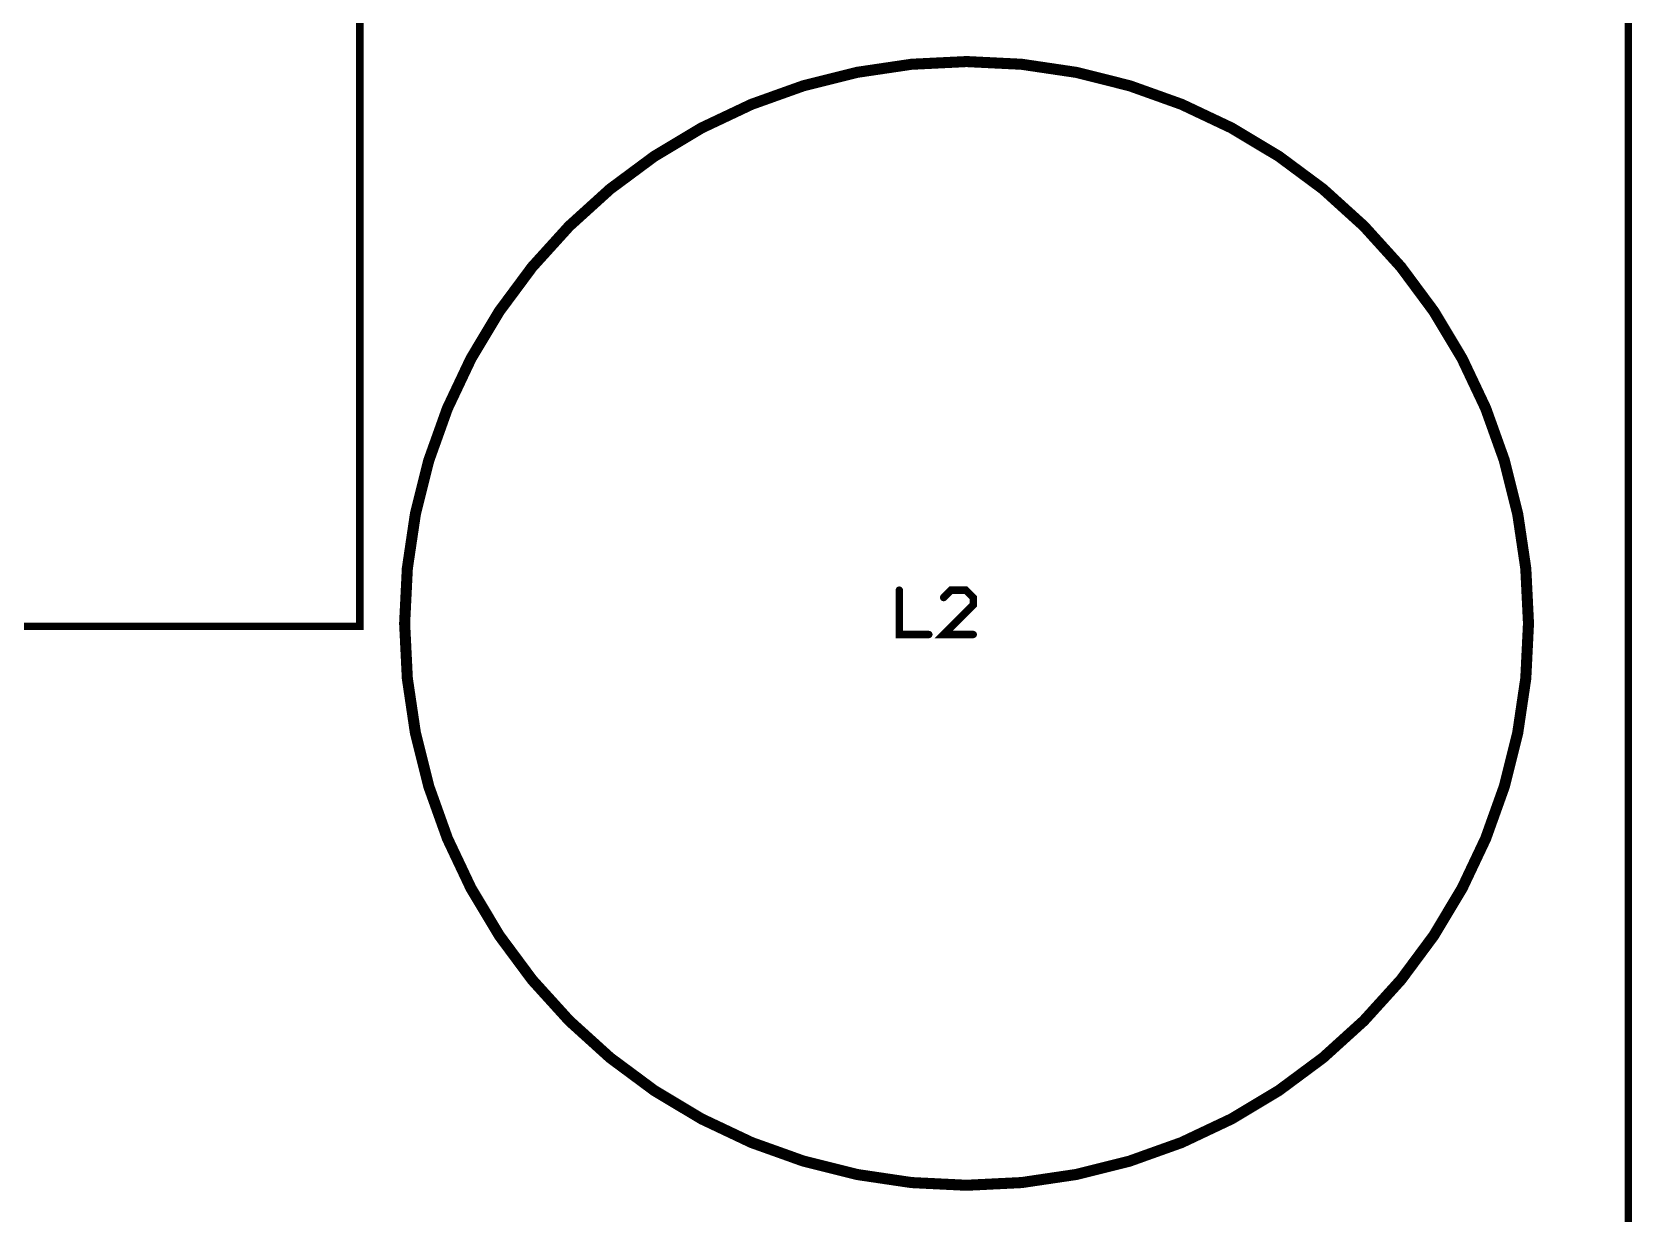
# Model space of a CAD drawing. Extents: x -4.2 to 14.8, y -3.5 to 8.8.
# Drawn here: x 0.008836 to 0.011, y 0.003802 to 0.0054 of the extents above; entities that cross this region are included whole.
import ezdxf

# ---------------------------------------------------------------- set-up
doc = ezdxf.new("R2010")
doc.units = 0
doc.layers.add('2D_LINE_00', color=1, linetype='CONTINUOUS')

# ---------------------------------------------------------------- blocks, each defined once
blk = doc.blocks.new('SMOOTH_0$00001')
at = {"const_width": 0.00000499}
blk.add_lwpolyline([(-0.0000025, 0, 1), (0.0000025, 0, 1)], format="xyb", close=True, dxfattribs=at)
blk = doc.blocks.new('DRAWING_139')
at = {"layer": '2D_LINE_00', "const_width": 0.00001}
blk.add_lwpolyline([(0, 0), (0.001375, 0), (0.001375, 0.002265)], dxfattribs=at)
at = {"layer": '2D_LINE_00'}
for p in [(0.001375, 0.002265), (0, 0), (0.001375, 0)]:
    blk.add_blockref('SMOOTH_0$00001', p, dxfattribs=at)
blk = doc.blocks.new('DRAWING_308')
at = {"layer": '2D_LINE_00', "const_width": 0.00001}
blk.add_lwpolyline([(0, 0), (0.01123, 0), (0.01123, 0.0074)], dxfattribs=at)
blk = doc.blocks.new('DRAWING_404')
at = {"layer": '2D_LINE_00', "const_width": 0.00001}
blk.add_lwpolyline([(0, 0), (0, -0.00006), (0.00004, -0.00006)], dxfattribs=at)
at = {"layer": '2D_LINE_00'}
for p in [(0, 0), (0, -0.00006), (0.00004, -0.00006)]:
    blk.add_blockref('SMOOTH_0$00001', p, dxfattribs=at)
blk = doc.blocks.new('DRAWING_405')
at = {"layer": '2D_LINE_00', "const_width": 0.00001}
blk.add_lwpolyline([(0, 0), (-0.00004, 0), (0, 0.00004), (0, 0.00005), (-0.00001, 0.00006), (-0.00003, 0.00006), (-0.00004, 0.00005)], dxfattribs=at)
at = {"layer": '2D_LINE_00'}
for p in [(-0.00003, 0.00006), (-0.00001, 0.00006), (-0.00004, 0.00005), (0, 0.00005), (0, 0.00004), (-0.00004, 0), (0, 0)]:
    blk.add_blockref('SMOOTH_0$00001', p, dxfattribs=at)
blk = doc.blocks.new('DRAWING_554')
at = {"layer": '2D_LINE_00', "const_width": 0.000015}
blk.add_lwpolyline([(0, 0, 1), (0.00152, 0, 1)], format="xyb", close=True, dxfattribs=at)

msp = doc.modelspace()

# ---------------------------------------------------------------- block references
for name, p in [('DRAWING_308', (-0.000235, -0.0002)), ('DRAWING_139', (0.0079044, 0.0045959)), ('DRAWING_554', (0.00934, 0.0046)), ('DRAWING_404', (0.010009, 0.004645)), ('DRAWING_405', (0.010109, 0.004585))]:
    msp.add_blockref(name, p)

doc.saveas('drawing.dxf')
